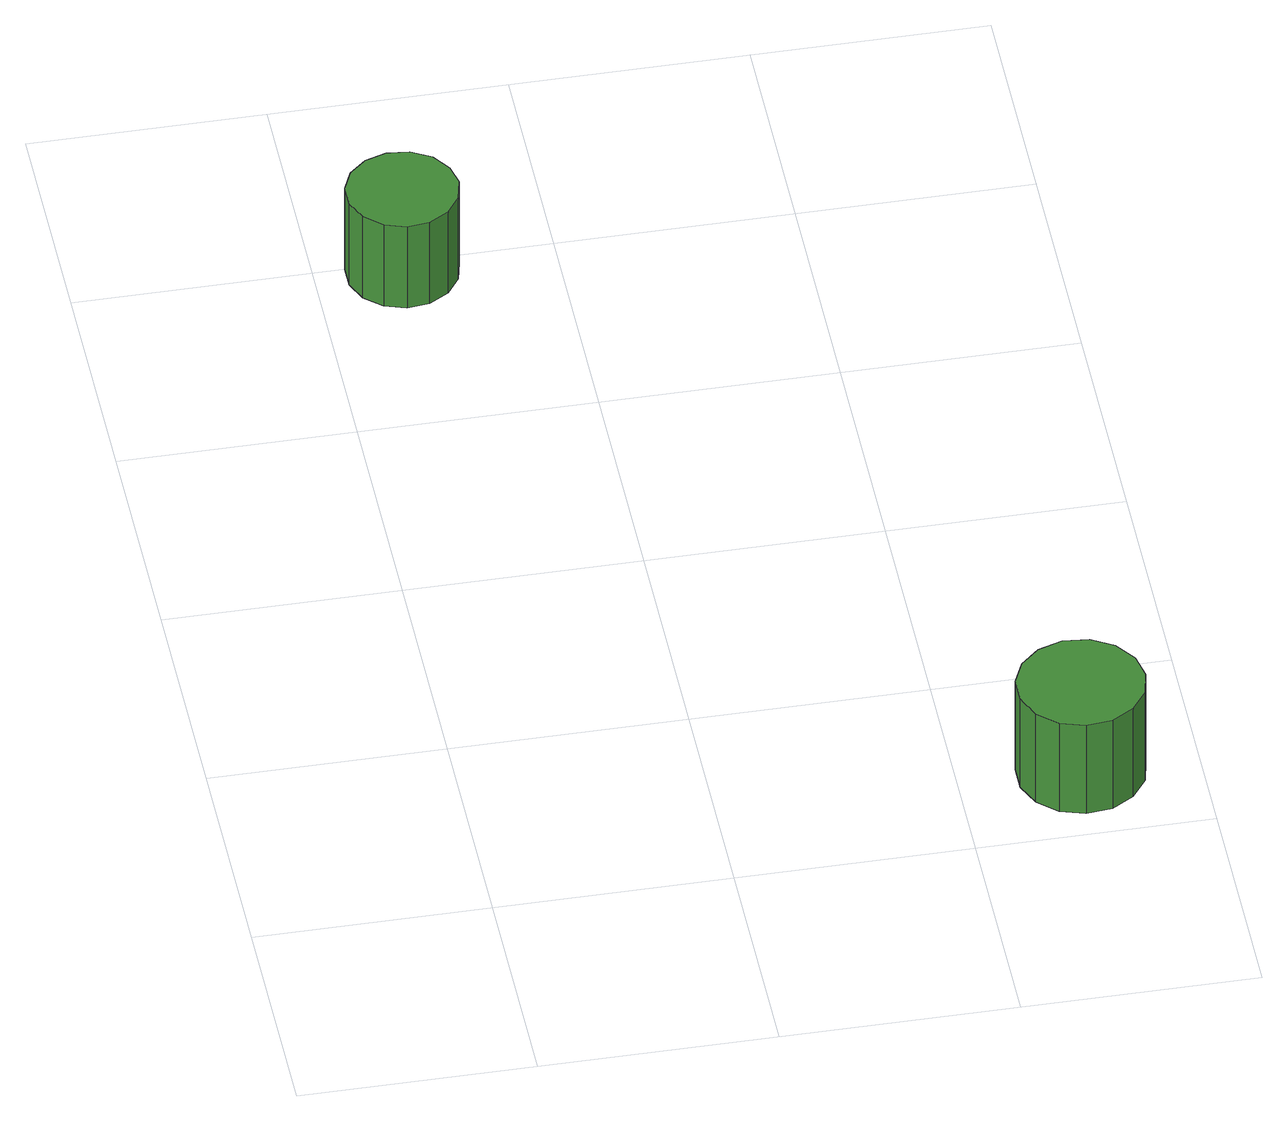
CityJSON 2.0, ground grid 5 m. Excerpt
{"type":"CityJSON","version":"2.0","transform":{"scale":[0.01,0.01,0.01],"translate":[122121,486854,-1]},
"CityObjects":{
"tree1":{"type":"SolitaryVegetationObject","attributes":{"function":"something"},"geometry":[{"type":"MultiSurface","lod":"1","boundaries":[[[0,1,2,3,4,5,6,7,8,9,10,11,12,13,14]],[[15,16,17,18,19,20,21,22,23,24,25,26,27,28,29]],[[0,29,28,1]],[[1,28,27,2]],[[2,27,26,3]],[[3,26,25,4]],[[4,25,24,5]],[[5,24,23,6]],[[6,23,22,7]],[[7,22,21,8]],[[8,21,20,9]],[[9,20,19,10]],[[10,19,18,11]],[[11,18,17,12]],[[12,17,16,13]],[[13,16,15,14]],[[14,15,29,0]]]}]},
"tree2":{"type":"SolitaryVegetationObject","attributes":{"function":"something"},"geometry":[{"type":"MultiSurface","lod":"1","boundaries":[[[30,31,32,33,34,35,36,37,38,39,40,41,42,43,44]],[[45,46,47,48,49,50,51,52,53,54,55,56,57,58,59]],[[30,59,58,31]],[[31,58,57,32]],[[32,57,56,33]],[[33,56,55,34]],[[34,55,54,35]],[[35,54,53,36]],[[36,53,52,37]],[[37,52,51,38]],[[38,51,50,39]],[[39,50,49,40]],[[40,49,48,41]],[[41,48,47,42]],[[42,47,46,43]],[[43,46,45,44]],[[44,45,59,30]]]}]}
},
"vertices":[
[300,1975,312],[289,2022,312],[261,2062,312],[218,2086,312],[170,2091,312],[124,2076,312],[87,2044,312],[67,1999,312],[67,1950,312],[87,1906,312],[124,1873,312],[170,1858,312],[218,1863,312],[261,1888,312],[289,1927,312],[289,1927,93],[261,1888,93],[218,1863,93],[170,1858,93],[124,1873,93],[87,1906,93],[67,1950,93],[67,1999,93],[87,2044,93],[124,2076,93],[170,2091,93],[218,2086,93],[261,2062,93],[289,2022,93],[300,1975,93],
[1387,187,340],[1376,242,340],[1343,287,340],[1295,315,340],[1239,321,340],[1186,303,340],[1145,266,340],[1122,215,340],[1122,159,340],[1145,108,340],[1186,71,340],[1239,54,340],[1295,60,340],[1343,88,340],[1376,133,340],[1376,133,102],[1343,88,102],[1295,60,102],[1239,54,102],[1186,71,102],[1145,108,102],[1122,159,102],[1122,215,102],[1145,266,102],[1186,303,102],[1239,321,102],[1295,315,102],[1343,287,102],[1376,242,102],[1387,187,102]
]}
